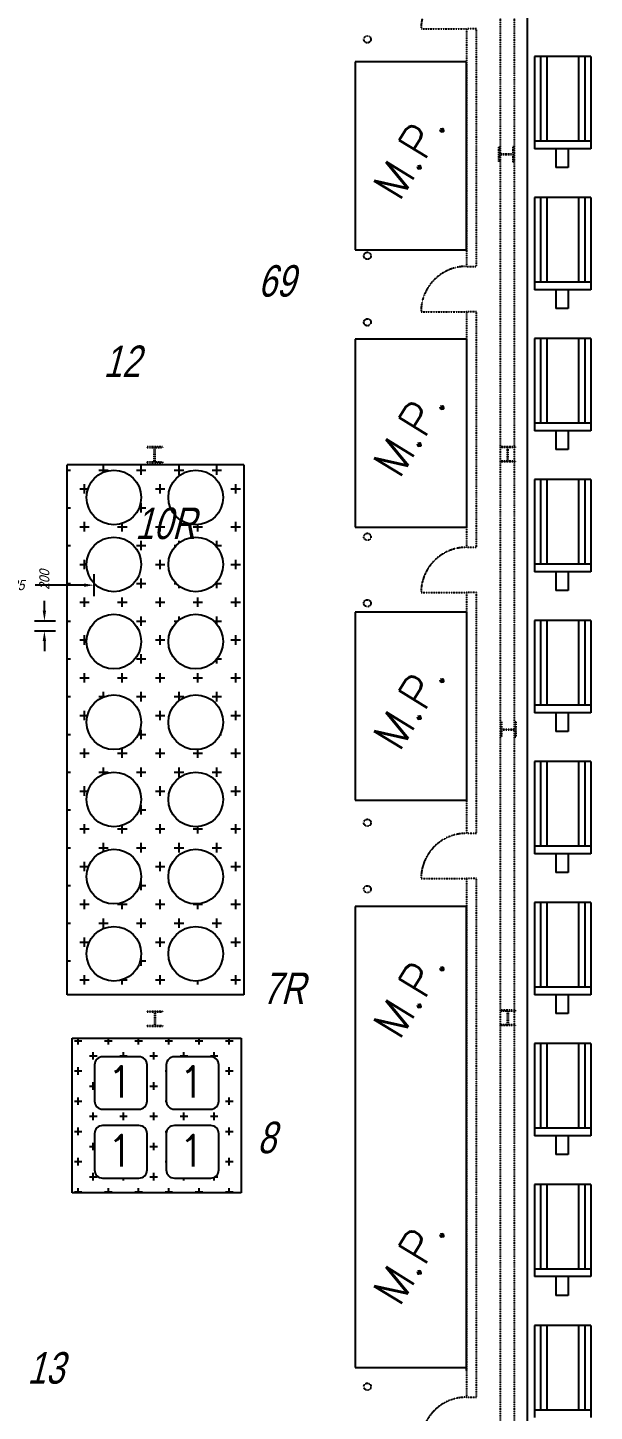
# Model space of a CAD drawing. Header units: millimetres. Extents: x -1732 to 458256, y -4349 to 130988.
# Drawn here: x 112965 to 124213, y 86930 to 114412 of the extents above; entities that cross this region are included whole.
import ezdxf

# ---------------------------------------------------------------- set-up
doc = ezdxf.new("R2010")
doc.units = ezdxf.units.MM
doc.header["$LTSCALE"] = 0.01
doc.header["$MEASUREMENT"] = 0
doc.linetypes.add('PHANTOM2', pattern=[31.75, 15.875, -3.175, 3.175, -3.175, 3.175, -3.175])
doc.layers.get('DEFPOINTS').update_dxf_attribs({"color": 251, "linetype": 'CONTINUOUS'})
for name, color, linetype in [('DIMNEW', 251, 'CONTINUOUS'), ('Entreposage des rouleaux', 251, 'CONTINUOUS'), ('F-E-EQP', 251, 'CONTINUOUS'), ('F-E-EQP-PH2', 251, 'PHANTOM2'), ('NODETEXT', 5, 'CONTINUOUS'), ('NODETEXTOLD', 5, 'CONTINUOUS'), ('S-E-ACI', 251, 'PHANTOM2'), ('S-E-BET', 251, 'PHANTOM2')]:
    doc.layers.add(name, color=color, linetype=linetype)
doc.styles.add('Arial', font='arial.ttf', dxfattribs={"width": 0.85, "oblique": 15})
doc.styles.add('ROMANS', font='ROMANS.SHX', dxfattribs={"width": 0.75, "oblique": 15})
doc.styles.add('TEXTXP', font='arial.ttf', dxfattribs={"width": 0.75, "oblique": 15})
doc.dimstyles.get("Standard").update_dxf_attribs({"dimtxt": 0.18, "dimasz": 0.18, "dimexe": 0.18, "dimexo": 0.0625, "dimgap": 0.09, "dimtad": 0, "dimtih": 1, "dimtoh": 1, "dimdec": 4, "dimzin": 0, "dimdsep": 46, "dimtxsty": 'Arial', "dimcen": 0.09, "dimadec": 0, "dimazin": 0, "dimtfac": 1, "dimtdec": 4, "dimtofl": 0, "dimtmove": 0, "dimatfit": 3, "dimfxl": 1, "dimtolj": 1, "dimtzin": 0, "dimarcsym": 0})

# ---------------------------------------------------------------- blocks, each defined once
blk = doc.blocks.new('*D45')
at = {"layer": 'DEFPOINTS', "color": 0, "transparency": 16777216}
for p in [(113098, 102630), (113297, 102630), (113098, 102430)]:
    blk.add_point(p, dxfattribs=at)
at = {"layer": 'DIMNEW', "color": 0, "lineweight": -2, "transparency": 16777216}
for p, q in [((113297, 102830), (113297, 103030)), ((113098, 102630), (113517, 102630)), ((113098, 102430), (113517, 102430)), ((113297, 102230), (113297, 102030))]:
    blk.add_line(p, q, dxfattribs=at)
at = {"layer": 'DIMNEW', "color": 0, "transparency": 16777216}
for points in [[(113264, 102830), (113330, 102830), (113297, 102630)], [(113264, 102230), (113330, 102230), (113297, 102430)]]:
    blk.add_solid(points, dxfattribs=at)
at = {"layer": 'DIMNEW', "color": 0, "transparency": 16777216, "insert": (113297, 103446), "char_height": 200, "attachment_point": 5, "rotation": 90, "style": 'Arial'}
blk.add_mtext('\\A1;200', dxfattribs=at)
blk = doc.blocks.new('*D37')
at = {"layer": 'DEFPOINTS', "color": 0, "transparency": 16777216}
for p in [(110990, 103558), (114281, 103558), (114281, 103339)]:
    blk.add_point(p, dxfattribs=at)
at = {"layer": 'DIMNEW', "color": 0, "lineweight": -2, "transparency": 16777216}
for p, q in [((110990, 103558), (110990, 103119)), ((111190, 103339), (112154, 103339)), ((114081, 103339), (113117, 103339)), ((114281, 103558), (114281, 103119))]:
    blk.add_line(p, q, dxfattribs=at)
at = {"layer": 'DIMNEW', "color": 0, "transparency": 16777216}
for points in [[(111190, 103373), (111190, 103306), (110990, 103339)], [(114081, 103373), (114081, 103306), (114281, 103339)]]:
    blk.add_solid(points, dxfattribs=at)
at = {"layer": 'DIMNEW', "color": 0, "transparency": 16777216, "insert": (112636, 103339), "char_height": 200, "attachment_point": 5, "style": 'Arial'}
blk.add_mtext('\\A1;3285', dxfattribs=at)

msp = doc.modelspace()

# ---------------------------------------------------------------- hatches: boundary and pattern name
at = {"layer": 'Entreposage des rouleaux', "linetype": 'Continuous'}
h = msp.add_hatch(color=256, dxfattribs=at)
h.dxf.hatch_style = 1
h.paths.add_polyline_path([(116980, 97769), (116980, 119155), (136185, 119155), (136185, 120205), (115930, 120205), (115930, 97769)], flags=17)
h.paths.add_polyline_path([(116980, 97769), (116980, 119155), (136185, 119155), (136185, 120205), (115930, 120205), (115930, 97769)], flags=17)
h = msp.add_hatch(dxfattribs=at)
h.set_pattern_fill('CROSS', color=256, scale=1500)
h.set_pattern_definition([(0, (-78000, -38000), (375, 375), [187.5, -562.5]), (90, (-77906.25, -38093.75), (-375, 375), [187.5, -562.5])])
h.paths.add_polyline_path([(115489.15801, 105728.17624), (113749.89387, 105728.17624), (113749.89387, 95202.07977), (115489.15801, 95202.07977)])
h.paths.add_polyline_path([(114133.53978, 105080.961, -1), (115218.93777, 105080.961, -1)], flags=16)
h.paths.add_polyline_path([(115218.93777, 103750.41464, -1), (114133.53978, 103750.41464, -1)], flags=16)
h.paths.add_polyline_path([(115218.93777, 102217.56307, -1), (114133.53978, 102217.56307, -1)], flags=16)
h.paths.add_polyline_path([(115218.93777, 100616.23936, -1), (114133.53978, 100616.23936, -1)], flags=16)
h.paths.add_polyline_path([(115218.93777, 99083.38779, -1), (114133.53978, 99083.38779, -1)], flags=16)
h.paths.add_polyline_path([(115218.93777, 97550.53621, -1), (114133.53978, 97550.53621, -1)], flags=16)
h.paths.add_polyline_path([(115218.93777, 96017.68373, -1), (114133.53978, 96017.68373, -1)], flags=16)
h.paths.add_polyline_path([(117252.89387, 105728.17624), (115489.15801, 105728.17624), (115489.15801, 95202.07977), (117252.89387, 95202.07977)])
h.paths.add_polyline_path([(115759.14706, 105080.961, -1), (116844.54505, 105080.961, -1)], flags=16)
h.paths.add_polyline_path([(116844.54505, 103750.41464, -1), (115759.14706, 103750.41464, -1)], flags=16)
h.paths.add_polyline_path([(116844.54505, 102217.56307, -1), (115759.14706, 102217.56307, -1)], flags=16)
h.paths.add_polyline_path([(116844.54505, 100616.23936, -1), (115759.14706, 100616.23936, -1)], flags=16)
h.paths.add_polyline_path([(116844.54505, 99083.38779, -1), (115759.14706, 99083.38779, -1)], flags=16)
h.paths.add_polyline_path([(116844.54505, 97550.53621, -1), (115759.14706, 97550.53621, -1)], flags=16)
h.paths.add_polyline_path([(116844.54505, 96017.68373, -1), (115759.14706, 96017.68373, -1)], flags=16)
h = msp.add_hatch(dxfattribs=at)
h.set_pattern_fill('CROSS', color=256, scale=1200, style=0)
h.set_pattern_definition([(0, (-54708.38, 27690.5), (300, 300), [150, -450]), (90, (-54633.38, 27615.5), (-300, 300), [150, -450])])
edge = h.paths.add_edge_path(flags=16)
edge.add_line((116599.22807, 93973.00036), (115877.246, 93973.00036))
edge.add_arc((115877.246, 93813.00036), 160, 90, 180)
edge.add_line((115717.246, 93813.00036), (115717.246, 93091.01829))
edge.add_arc((115877.246, 93091.01829), 160, 180, 270)
edge.add_line((115877.246, 92931.01829), (116599.22807, 92931.01829))
edge.add_arc((116599.22807, 93091.01829), 160, 270, 360)
edge.add_line((116759.22807, 93091.01829), (116759.22807, 93813.00036))
edge.add_arc((116599.22807, 93813.00036), 160, 0, 90)
edge = h.paths.add_edge_path(flags=16)
edge.add_line((115174.91316, 93973.00036), (114452.93109, 93973.00036))
edge.add_arc((114452.93109, 93813.00036), 160, 90, 180)
edge.add_line((114292.93109, 93813.00036), (114292.93109, 93091.01829))
edge.add_arc((114452.93109, 93091.01829), 160, 180, 270)
edge.add_line((114452.93109, 92931.01829), (115174.91316, 92931.01829))
edge.add_arc((115174.91316, 93091.01829), 160, 270, 360)
edge.add_line((115334.91316, 93091.01829), (115334.91316, 93813.00036))
edge.add_arc((115174.91316, 93813.00036), 160, 0, 90)
edge = h.paths.add_edge_path(flags=16)
edge.add_line((115174.91316, 92605.46048), (114452.93109, 92605.46048))
edge.add_arc((114452.93109, 92445.46048), 160, 90, 180)
edge.add_line((114292.93109, 92445.46048), (114292.93109, 91723.47841))
edge.add_arc((114452.93109, 91723.47841), 160, 180, 270)
edge.add_line((114452.93109, 91563.47841), (115174.91316, 91563.47841))
edge.add_arc((115174.91316, 91723.47841), 160, 270, 360)
edge.add_line((115334.91316, 91723.47841), (115334.91316, 92445.46048))
edge.add_arc((115174.91316, 92445.46048), 160, 0, 90)
edge = h.paths.add_edge_path(flags=16)
edge.add_line((116599.22807, 92605.46048), (115877.246, 92605.46048))
edge.add_arc((115877.246, 92445.46048), 160, 90, 180)
edge.add_line((115717.246, 92445.46048), (115717.246, 91723.47841))
edge.add_arc((115877.246, 91723.47841), 160, 180, 270)
edge.add_line((115877.246, 91563.47841), (116599.22807, 91563.47841))
edge.add_arc((116599.22807, 91723.47841), 160, 270, 360)
edge.add_line((116759.22807, 91723.47841), (116759.22807, 92445.46048))
edge.add_arc((116599.22807, 92445.46048), 160, 0, 90)
h.paths.add_polyline_path([(117200.30792, 94339.18342), (117200.30792, 91269.19508), (113848.97919, 91269.19508), (113848.97919, 94339.18342)])

# ---------------------------------------------------------------- linework, layer by layer
at = {"layer": 'Entreposage des rouleaux'}
for p, q in [((121673.48802, 113731.44552), (119466.68321, 113731.44552)), ((119466.68321, 113731.44552), (119466.68321, 110000.22373)), ((121673.48802, 110000.22373), (121673.48802, 113731.44552)), ((119466.68321, 110000.22373), (121673.48802, 110000.22373)), ((121673.48802, 108222.76903), (119466.68321, 108222.76903)), ((119466.68321, 108222.76903), (119466.68321, 104491.54724)), ((121673.48802, 108222.76903), (121673.48802, 104491.54724)), ((113749.89387, 95202.07977), (113749.89387, 105728.17624)), ((117252.89387, 105728.17624), (113749.89387, 105728.17624)), ((117252.89387, 105728.17624), (117252.89387, 95202.07977)), ((119466.68321, 104491.54724), (121673.48802, 104491.54724)), ((121673.48802, 102800.61608), (119466.68321, 102800.61608)), ((119466.68321, 102800.61608), (119466.68321, 99069.39429)), ((121673.48802, 102800.61608), (121673.48802, 99069.39429)), ((119466.68321, 99069.39429), (121673.48802, 99069.39429)), ((119466.68321, 96954.15931), (119466.68321, 87800.50722)), ((121673.48802, 96954.15931), (119466.68321, 96954.15931)), ((121673.48802, 87739.07897), (121673.48802, 96954.15931)), ((117252.89387, 95202.07977), (113749.89387, 95202.07977)), ((113848.97919, 94339.18342), (117200.30792, 94339.18342)), ((113848.97919, 91269.19508), (113848.97919, 94339.18342)), ((117200.30792, 94339.18342), (117200.30792, 91269.19508)), ((121673.54828, 92065.41446), (121673.54828, 92266.30527)), ((117200.30792, 91269.19508), (113848.97919, 91269.19508)), ((119466.68321, 87800.50722), (121673.48802, 87800.50722))]:
    msp.add_line(p, q, dxfattribs=at)
for points in [[(115174.91316, 93973.00036), (114452.93109, 93973.00036, 0.4142135624), (114292.93109, 93813.00036), (114292.93109, 93091.01829, 0.4142135624), (114452.93109, 92931.01829), (115174.91316, 92931.01829, 0.4142135624), (115334.91316, 93091.01829), (115334.91316, 93813.00036, 0.4142135624)], [(116599.22807, 93973.00036), (115877.246, 93973.00036, 0.4142135624), (115717.246, 93813.00036), (115717.246, 93091.01829, 0.4142135624), (115877.246, 92931.01829), (116599.22807, 92931.01829, 0.4142135624), (116759.22807, 93091.01829), (116759.22807, 93813.00036, 0.4142135624)], [(115174.91316, 92605.46048), (114452.93109, 92605.46048, 0.4142135624), (114292.93109, 92445.46048), (114292.93109, 91723.47841, 0.4142135624), (114452.93109, 91563.47841), (115174.91316, 91563.47841, 0.4142135624), (115334.91316, 91723.47841), (115334.91316, 92445.46048, 0.4142135624)], [(116599.22807, 92605.46048), (115877.246, 92605.46048, 0.4142135624), (115717.246, 92445.46048), (115717.246, 91723.47841, 0.4142135624), (115877.246, 91563.47841), (116599.22807, 91563.47841, 0.4142135624), (116759.22807, 91723.47841), (116759.22807, 92445.46048, 0.4142135624)]]:
    msp.add_lwpolyline(points, format="xyb", close=True, dxfattribs=at)
at = {"layer": 'Entreposage des rouleaux', "linetype": 'Continuous'}
for centre in [(114676.23878, 105080.961), (116301.84605, 105080.961), (114676.23878, 103750.41464), (116301.84605, 103750.41464), (114676.23878, 102217.56307), (116301.84605, 102217.56307), (114676.23878, 100616.23936), (116301.84605, 100616.23936), (114676.23878, 99083.38779), (116301.84605, 99083.38779), (114676.23878, 97550.53621), (116301.84605, 97550.53621), (114676.23878, 96017.68373), (116301.84605, 96017.68373)]:
    msp.add_circle(centre, 542.69899, dxfattribs=at)
at = {"layer": 'F-E-EQP'}
for p, q in [((122881.49339, 117320.15454), (122881.49339, 66731.42332)), ((123027.65109, 113836.50085), (123027.65109, 112004.78392)), ((124144.16092, 113836.50085), (123027.65109, 113836.50085)), ((123142.34428, 113836.50085), (123142.34428, 112172.85064)), ((123269.06183, 113836.50085), (123269.06183, 112154.79124)), ((123896.72428, 113836.50085), (123896.72428, 112178.90397)), ((124023.46927, 113836.50085), (124023.46927, 112178.90397)), ((124144.16092, 113836.50085), (124144.16092, 112004.78392)), ((124144.16092, 112154.79124), (123027.65109, 112154.79124)), ((124144.16092, 112004.78392), (123027.65109, 112004.78392)), ((123450.11303, 112004.78392), (123450.11303, 111633.1809)), ((123691.52378, 112004.78392), (123691.52378, 111633.1809)), ((123691.52378, 111633.1809), (123450.11303, 111633.1809)), ((124144.16092, 111036.57148), (123027.65109, 111036.57148)), ((123027.65109, 111036.57148), (123027.65109, 109204.85454)), ((123142.34428, 111036.57148), (123142.34428, 109372.92126)), ((123269.06183, 111036.57148), (123269.06183, 109354.86186)), ((123896.72428, 111036.57148), (123896.72428, 109378.97459)), ((124023.46927, 111036.57148), (124023.46927, 109378.97459)), ((124144.16092, 111036.57148), (124144.16092, 109204.85454)), ((124144.16092, 109354.86186), (123027.65109, 109354.86186)), ((124144.16092, 109204.85454), (123027.65109, 109204.85454)), ((123450.11303, 109204.85454), (123450.11303, 108833.25153)), ((123691.52378, 109204.85454), (123691.52378, 108833.25153)), ((123691.52378, 108833.25153), (123450.11303, 108833.25153)), ((123027.65109, 108236.6421), (123027.65109, 106404.92517)), ((124144.16092, 108236.6421), (123027.65109, 108236.6421)), ((123142.34428, 108236.6421), (123142.34428, 106572.99189)), ((123269.06183, 108236.6421), (123269.06183, 106554.92334)), ((123896.72428, 108236.6421), (123896.72428, 106579.04521)), ((124023.46927, 108236.6421), (124023.46927, 106579.04521)), ((124144.16092, 108236.6421), (124144.16092, 106404.92517)), ((124144.16092, 106554.92334), (123027.65109, 106554.92334)), ((124144.16092, 106404.92517), (123027.65109, 106404.92517)), ((123450.11303, 106404.92517), (123450.11303, 106033.32215)), ((123691.52378, 106404.92517), (123691.52378, 106033.32215)), ((123691.52378, 106033.32215), (123450.11303, 106033.32215)), ((124144.16092, 105436.70358), (123027.65109, 105436.70358)), ((123027.65109, 105436.70358), (123027.65109, 103604.99579)), ((123142.34428, 105436.70358), (123142.34428, 103773.05337)), ((123269.06183, 105436.70358), (123269.06183, 103754.99397)), ((123896.72428, 105436.70358), (123896.72428, 103779.11584)), ((124023.46927, 105436.70358), (124023.46927, 103779.11584)), ((124144.16092, 105436.70358), (124144.16092, 103604.99579)), ((124144.16092, 103754.99397), (123027.65109, 103754.99397)), ((124144.16092, 103604.99579), (123027.65109, 103604.99579)), ((123450.11303, 103604.99579), (123450.11303, 103233.38363)), ((123691.52378, 103604.99579), (123691.52378, 103233.38363)), ((123691.52378, 103233.38363), (123450.11303, 103233.38363)), ((124144.16092, 102636.77421), (123027.65109, 102636.77421)), ((123027.65109, 102636.77421), (123027.65109, 100805.06641)), ((123142.34428, 102636.77421), (123142.34428, 100973.12399)), ((123269.06183, 102636.77421), (123269.06183, 100955.06459)), ((123896.72428, 102636.77421), (123896.72428, 100979.18646)), ((124023.46927, 102636.77421), (124023.46927, 100979.18646)), ((124144.16092, 102636.77421), (124144.16092, 100805.06641)), ((124144.16092, 100955.06459), (123027.65109, 100955.06459)), ((124144.16092, 100805.06641), (123027.65109, 100805.06641)), ((123450.11303, 100805.06641), (123450.11303, 100433.45425)), ((123691.52378, 100805.06641), (123691.52378, 100433.45425)), ((123691.52378, 100433.45425), (123450.11303, 100433.45425)), ((123027.65109, 99836.84483), (123027.65109, 98005.13704)), ((124144.16092, 99836.84483), (123027.65109, 99836.84483)), ((123142.34428, 99836.84483), (123142.34428, 98173.19461)), ((123269.06183, 99836.84483), (123269.06183, 98155.13521)), ((123896.72428, 99836.84483), (123896.72428, 98179.25709)), ((124023.46927, 99836.84483), (124023.46927, 98179.25709)), ((124144.16092, 99836.84483), (124144.16092, 98005.13704)), ((124144.16092, 98155.13521), (123027.65109, 98155.13521)), ((124144.16092, 98005.13704), (123027.65109, 98005.13704)), ((123450.11303, 98005.13704), (123450.11303, 97633.52488)), ((123691.52378, 98005.13704), (123691.52378, 97633.52488)), ((123691.52378, 97633.52488), (123450.11303, 97633.52488)), ((124144.16092, 97036.91545), (123027.65109, 97036.91545)), ((123027.65109, 97036.91545), (123027.65109, 95205.20766)), ((123142.34428, 97036.91545), (123142.34428, 95373.26524)), ((123269.06183, 97036.91545), (123269.06183, 95355.20584)), ((123896.72428, 97036.91545), (123896.72428, 95379.32771)), ((124023.46927, 97036.91545), (124023.46927, 95379.32771)), ((124144.16092, 97036.91545), (124144.16092, 95205.20766)), ((124144.16092, 95355.20584), (123027.65109, 95355.20584)), ((124144.16092, 95205.20766), (123027.65109, 95205.20766)), ((123450.11303, 95205.20766), (123450.11303, 94833.5955)), ((123691.52378, 95205.20766), (123691.52378, 94833.5955)), ((123691.52378, 94833.5955), (123450.11303, 94833.5955)), ((123027.65109, 94236.98608), (123027.65109, 92405.27829)), ((124144.16092, 94236.98608), (123027.65109, 94236.98608)), ((123142.34428, 94236.98608), (123142.34428, 92573.33586)), ((123269.06183, 94236.98608), (123269.06183, 92555.27646)), ((123896.72428, 94236.98608), (123896.72428, 92579.39833)), ((124023.46927, 94236.98608), (124023.46927, 92579.39833)), ((124144.16092, 94236.98608), (124144.16092, 92405.27829)), ((124144.16092, 92555.27646), (123027.65109, 92555.27646)), ((124144.16092, 92405.27829), (123027.65109, 92405.27829)), ((123450.11303, 92405.27829), (123450.11303, 92033.66613)), ((123691.52378, 92405.27829), (123691.52378, 92033.66613)), ((123691.52378, 92033.66613), (123450.11303, 92033.66613)), ((124144.16092, 91437.0567), (123027.65109, 91437.0567)), ((123027.65109, 91437.0567), (123027.65109, 89605.34891)), ((123142.34428, 91437.0567), (123142.34428, 89773.40649)), ((123269.06183, 91437.0567), (123269.06183, 89755.34709)), ((123896.72428, 91437.0567), (123896.72428, 89779.46896)), ((124023.46927, 91437.0567), (124023.46927, 89779.46896)), ((124144.16092, 91437.0567), (124144.16092, 89605.34891)), ((124144.16092, 89755.34709), (123027.65109, 89755.34709)), ((124144.16092, 89605.34891), (123027.65109, 89605.34891)), ((123450.11303, 89605.34891), (123450.11303, 89233.73675)), ((123691.52378, 89605.34891), (123691.52378, 89233.73675)), ((123691.52378, 89233.73675), (123450.11303, 89233.73675)), ((123027.65109, 88637.12733), (123027.65109, 86805.41953)), ((124144.16092, 88637.12733), (123027.65109, 88637.12733)), ((123142.34428, 88637.12733), (123142.34428, 86973.47711)), ((123269.06183, 88637.12733), (123269.06183, 86955.41771)), ((123896.72428, 88637.12733), (123896.72428, 86979.53958)), ((124023.46927, 88637.12733), (124023.46927, 86979.53958)), ((124144.16092, 88637.12733), (124144.16092, 86805.41953)), ((124144.16092, 86955.41771), (123027.65109, 86955.41771))]:
    msp.add_line(p, q, dxfattribs=at)
at = {"layer": 'F-E-EQP-PH2'}
for centre in [(119708.40767, 114180.57879), (119708.42775, 109880.59888), (119708.42775, 108560.59888), (119708.44784, 104300.61897), (119708.44784, 102980.61897), (119708.46793, 98620.63906), (119708.46793, 97300.63906), (119708.48802, 87420.65915)]:
    msp.add_circle(centre, 70, dxfattribs=at)
at = {"layer": 'S-E-ACI'}
for p, q in [((122308.42977, 112050.17473), (122308.42977, 111750.20581)), ((122308.42977, 112050.17473), (122323.43507, 112050.17473)), ((122323.43507, 112050.17473), (122323.43507, 111907.71121)), ((122323.43507, 111907.71121), (122593.42996, 111907.71121)), ((122323.43507, 111892.70591), (122593.42996, 111892.70591)), ((122323.43507, 111892.70591), (122323.43507, 111750.20581)), ((122593.42996, 112050.17473), (122608.43527, 112050.17473)), ((122593.42996, 112050.17473), (122593.42996, 111907.71121)), ((122593.42996, 111892.70591), (122593.42996, 111750.20581)), ((122608.43527, 112050.17473), (122608.43527, 111750.20581)), ((122308.42977, 111750.20581), (122323.43507, 111750.20581)), ((122593.42996, 111750.20581), (122608.43527, 111750.20581)), ((115334.15801, 106096.09968), (115644.15801, 106096.09968)), ((115334.15801, 106096.09968), (115334.15801, 106076.09584)), ((115644.15801, 106096.09968), (115644.15801, 106076.09968)), ((122640.76845, 106088.25016), (122340.79953, 106088.25016)), ((122340.79953, 106088.25016), (122340.79953, 106073.24485)), ((122640.76845, 106088.25016), (122640.76845, 106073.24485)), ((115334.15801, 106076.09584), (115479.15801, 106076.09584)), ((115479.15801, 105786.10352), (115479.15801, 106076.09584)), ((115499.15801, 105786.10352), (115499.15801, 106076.09584)), ((115499.15801, 106076.09584), (115644.15801, 106076.09584)), ((122483.29963, 106073.24485), (122340.79953, 106073.24485)), ((122483.29963, 106073.24485), (122483.29963, 105803.24997)), ((122498.30493, 106073.24485), (122498.30493, 105803.24997)), ((122640.76845, 106073.24485), (122498.30493, 106073.24485)), ((115334.15801, 105786.10352), (115479.15801, 105786.10352)), ((115334.15801, 105786.09968), (115334.15801, 105766.09968)), ((115334.15801, 105766.09968), (115644.15801, 105766.09968)), ((115499.15801, 105786.10352), (115644.15801, 105786.10352)), ((115644.15801, 105786.09968), (115644.15801, 105766.09968)), ((122340.79953, 105803.24997), (122340.79953, 105788.24466)), ((122483.29963, 105803.24997), (122340.79953, 105803.24997)), ((122640.76845, 105788.24466), (122340.79953, 105788.24466)), ((122640.76845, 105803.24997), (122498.30493, 105803.24997)), ((122640.76845, 105803.24997), (122640.76845, 105788.24466)), ((122355.64939, 100624.28953), (122370.65469, 100624.28953)), ((122355.64939, 100624.28953), (122355.64939, 100324.32061)), ((122370.65469, 100624.28953), (122370.65469, 100481.81687)), ((122640.64958, 100624.28953), (122655.65488, 100624.28953)), ((122640.64958, 100624.28953), (122640.64958, 100481.81687)), ((122655.65488, 100624.28953), (122655.65488, 100324.32061)), ((122355.64939, 100324.32061), (122370.65469, 100324.32061)), ((122370.65469, 100481.81687), (122640.64958, 100481.81687)), ((122370.65469, 100466.82071), (122640.64958, 100466.82071)), ((122370.65469, 100466.82071), (122370.65469, 100324.32061)), ((122640.64958, 100466.82071), (122640.64958, 100324.32061)), ((122640.64958, 100324.32061), (122655.65488, 100324.32061)), ((115338.77239, 94880.01045), (115338.77239, 94865.00514)), ((115338.77239, 94880.01045), (115638.76874, 94880.01045)), ((115338.77239, 94865.00514), (115481.24505, 94865.00514)), ((115481.24505, 94865.00514), (115481.24505, 94595.01025)), ((115496.24121, 94865.00514), (115496.24121, 94595.01025)), ((115496.24121, 94865.00514), (115638.76874, 94865.00514)), ((115638.76874, 94880.01045), (115638.76874, 94865.00514)), ((122643.14589, 94894.88773), (122343.14039, 94894.88773)), ((122343.14039, 94894.88773), (122343.14039, 94879.89157)), ((122485.64049, 94879.89157), (122343.14039, 94879.89157)), ((122485.64049, 94879.89157), (122485.64049, 94609.88754)), ((122643.14589, 94879.89157), (122500.64579, 94879.89157)), ((122500.64579, 94879.89157), (122500.64579, 94609.88754)), ((122643.14589, 94894.88773), (122643.14589, 94879.89157)), ((115338.77239, 94595.01025), (115338.77239, 94580.00495)), ((115338.77239, 94595.01025), (115481.24505, 94595.01025)), ((115338.77239, 94580.00495), (115638.76874, 94580.00495)), ((115496.24121, 94595.01025), (115638.76874, 94595.01025)), ((115638.76874, 94595.01025), (115638.76874, 94580.00495)), ((122343.14039, 94609.88754), (122343.14039, 94594.89138)), ((122485.64049, 94609.88754), (122343.14039, 94609.88754)), ((122643.14589, 94594.89138), (122343.14039, 94594.89138)), ((122643.14589, 94609.88754), (122500.64579, 94609.88754)), ((122643.14589, 94609.88754), (122643.14589, 94594.89138))]:
    msp.add_line(p, q, dxfattribs=at)
at = {"layer": 'S-E-BET'}
for p, q in [((122347.91356, 79946.19739), (122347.91356, 116981.36934)), ((122629.19215, 79946.19739), (122629.19215, 116981.36934)), ((120773.42775, 114390.58884), (121673.42775, 114390.58884)), ((121873.42775, 114390.58884), (121673.42775, 114390.58884)), ((121673.42775, 114390.58884), (121673.42775, 109670.58884)), ((121873.42775, 109670.58884), (121873.42775, 114390.58884)), ((121673.42775, 109670.58884), (121873.42775, 109670.58884)), ((120773.44784, 108770.60893), (121673.44784, 108770.60893)), ((121873.44784, 108770.60893), (121673.44784, 108770.60893)), ((121673.44784, 108770.60893), (121673.44784, 104090.60893)), ((121873.44784, 104090.60893), (121873.44784, 108770.60893)), ((121673.44784, 104090.60893), (121873.44784, 104090.60893)), ((120773.46793, 103190.62901), (121673.46793, 103190.62901)), ((121873.46793, 103190.62901), (121673.46793, 103190.62901)), ((121673.46793, 103190.62901), (121673.46793, 98410.62901)), ((121873.46793, 98410.62901), (121873.46793, 103190.62901)), ((121673.46793, 98410.62901), (121873.46793, 98410.62901)), ((120773.48802, 97510.6491), (121673.48802, 97510.6491)), ((121873.48802, 97510.6491), (121673.48802, 97510.6491)), ((121673.48802, 97510.6491), (121673.48802, 87210.6491)), ((121873.48802, 87210.6491), (121873.48802, 97510.6491)), ((121673.48802, 87210.6491), (121873.48802, 87210.6491))]:
    msp.add_line(p, q, dxfattribs=at)
for centre in [(121673.40767, 114390.58884), (121673.42775, 108770.60893), (121673.44784, 103190.62901), (121673.46793, 97510.6491), (121673.48802, 86310.66919)]:
    msp.add_arc(centre, 899.97991, 90, 180, dxfattribs=at)

# ---------------------------------------------------------------- texts
at = {"layer": 'Entreposage des rouleaux', "style": 'ROMANS'}
for p in [(120340.14437, 110934.7459), (120340.14437, 105426.06941), (120340.14437, 100003.91646), (120340.14437, 94278.12653), (120340.14437, 88983.87068)]:
    msp.add_text('M.P.', height=650, rotation=58.431458045, dxfattribs=at).set_placement(p)
for p in [(114534.37065, 93161.20778), (115958.68557, 93161.20778), (114534.37065, 91793.6679), (115958.68557, 91793.6679)]:
    msp.add_text('1', height=624, dxfattribs=at).set_placement(p)
at = {"layer": 'NODETEXT', "style": 'TEXTXP', "oblique": 15, "width": 0.75}
for s, p in [('69', (117538.12669, 109070.0422)), ('12', (114469.28295, 107473.3679)), ('10R', (115098.17946, 104254.66012)), ('7R', (117624.4678, 95020.00715)), ('8', (117523.22615, 92056.92785)), ('13', (112957.52948, 87480.35177))]:
    msp.add_text(s, height=625, dxfattribs=at).set_placement(p)
at = {"layer": 'NODETEXTOLD', "style": 'TEXTXP', "oblique": 15, "width": 0.75}
for s, p in [('69', (117538.12669, 109070.0422)), ('12', (114469.28295, 107473.3679)), ('10R', (115098.17946, 104254.66012)), ('7R', (117624.4678, 95020.00715)), ('8', (117523.22615, 92056.92785)), ('13', (112957.52948, 87480.35177))]:
    msp.add_text(s, height=625, dxfattribs=at).set_placement(p)

# ---------------------------------------------------------------- dimensions: what is measured, and where the dimension line sits
at = {"layer": 'DIMNEW'}
dim = msp.add_linear_dim(base=(113297.03627, 102630.13814), p1=(113097.8755, 102430.13809), p2=(113097.8755, 102630.13814), angle=90, text='200', dimstyle='Standard', override={"dimscale": 200, "dimtxt": 1, "dimasz": 1, "dimexe": 1.1, "dimexo": 0, "dimgap": 1, "dimtih": 0, "dimtoh": 0, "dimdec": 2, "dimcen": 0}, dxfattribs=at)
dim.commit()
dim.dimension.update_dxf_attribs({"geometry": '*D45', "text_midpoint": (113297.03627, 103446.00248)})
dim = msp.add_linear_dim(base=(114281.2077, 103339.46549), p1=(110989.93266, 103557.83225), p2=(114281.2077, 103557.83225), text='3285', dimstyle='Standard', override={"dimscale": 200, "dimtxt": 1, "dimasz": 1, "dimexe": 1.1, "dimexo": 0, "dimgap": 1, "dimtih": 0, "dimtoh": 0, "dimdec": 2, "dimcen": 0}, dxfattribs=at)
dim.commit()
dim.dimension.update_dxf_attribs({"geometry": '*D37', "text_midpoint": (112635.57018, 103339.46549)})

doc.saveas('drawing.dxf')
